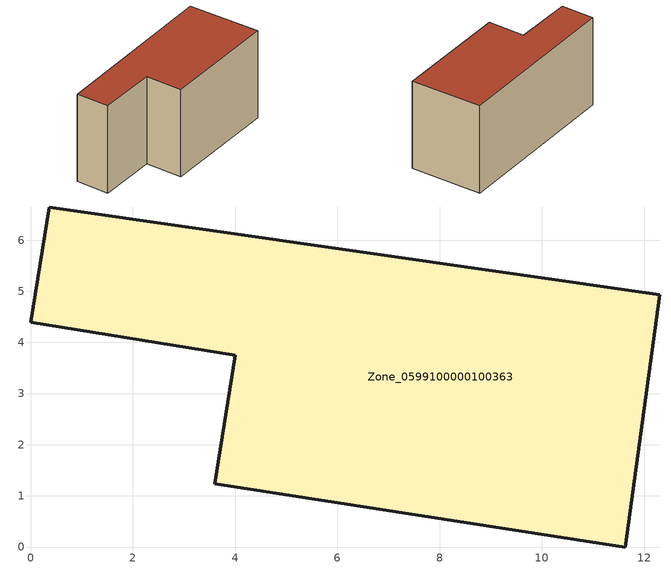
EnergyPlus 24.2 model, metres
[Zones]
Zone_0599100000100363
 floor ground (C_G): 0.36,6.65 12.31,4.93 11.63,0 3.6,1.24 4,3.75 0,4.39 z0
 wall outside (C_F): 12.31,4.93 0.36,6.65 0,4.39 4,3.75 3.6,1.24 11.63,0 12.31,4.93 z0:6.28
 roof outside (C_R): 11.63,0 12.31,4.93 0.36,6.65 0,4.39 4,3.75 3.6,1.24 z6.28
[BUILDING]
Pand.0599100000100363: North Axis=0; Terrain=City; Loads Convergence Tolerance Value=0.04; Temperature Convergence Tolerance Value=0.4; Solar Distribution=FullExterior; Maximum Number of Warmup Days=25; Minimum Number of Warmup Days=1
[Site:Location]
Rotterdam.The.Hague.AP_ZH_NLD Design_Conditions: Latitude=51.96; Longitude=4.45; Time Zone=1; Elevation=-4.5
[SITE:GROUNDTEMPERATURE:BUILDINGSURFACE]
18, 18, 18, 18, 18, 18, 18, 18, 18, 18, 18, 18
[MATERIAL] Thermal Absorptance=0.9; Solar Absorptance=0.7; Visible Absorptance=0.7
Name | Roughness | Thickness | Conductivity | Density | Specific Heat
G.TI.1946 | MediumSmooth | 0.15 | 1 | 540 | 1210
F.TI.1946 | Rough | 0.3 | 0.857143 | 1920 | 840
R.TI.1946 | MediumRough | 0.2 | 0.1 | 1500 | 1000
[CONSTRUCTION]
C_G: G.TI.1946
C_F: F.TI.1946
C_R: R.TI.1946
[ZONE]
Zone_0599100000100363: Type=1; Multiplier=1; Ceiling Height=Autocalculate; Volume=Autocalculate; Floor Area=autocalculate; Part of Total Floor Area=Yes
[ZONEINFILTRATION:DESIGNFLOWRATE]
Infil_Zone_0599100000100363: Zone or ZoneList or Space or SpaceList=Zone_0599100000100363; Schedule=AlwaysOn; Design Flow Rate Calculation Method=Flow/Area; Flow Rate per Floor Area=0.003; Constant Term Coefficient=1; Temperature Term Coefficient=0; Velocity Term Coefficient=0; Velocity Squared Term Coefficient=0
[HVACTEMPLATE:ZONE:IDEALLOADSAIRSYSTEM]
Zone_0599100000100363: Maximum Heating Supply Air Temperature=50; Minimum Cooling Supply Air Temperature=13; Maximum Heating Supply Air Humidity Ratio=0.0156; Minimum Cooling Supply Air Humidity Ratio=0.0077; Heating Limit=NoLimit; Cooling Limit=NoLimit; Dehumidification Control Type=ConstantSensibleHeatRatio; Cooling Sensible Heat Ratio=0.7; Dehumidification Setpoint=60; Humidification Control Type=None; Humidification Setpoint=30; Outdoor Air Method=None; Outdoor Air Flow Rate per Person=0.00944; Outdoor Air Flow Rate per Zone Floor Area=0; Outdoor Air Flow Rate per Zone=0; Demand Controlled Ventilation Type=None; Outdoor Air Economizer Type=NoEconomizer; Heat Recovery Type=None; Sensible Heat Recovery Effectiveness=0.7; Latent Heat Recovery Effectiveness=0.65
[ZONECONTROL:THERMOSTAT]
ThermostatControl_Zone_0599100000100363: Zone or ZoneList=Zone_0599100000100363; Control Type Schedule=DualSetpointControlType; Control 1=Thermostat_Zone_0599100000100363; Temperature Difference Between Cutout And Setpoint=0
[THERMOSTATSETPOINT:DUALSETPOINT]
Thermostat_Zone_0599100000100363: Heating Setpoint Temperature Schedule=HeatingSetpoint_Zone_0599100000100363; Cooling Setpoint Temperature Schedule=CoolingSetpoint_Zone_0599100000100363
[SCHEDULE:COMPACT]
HeatingSetpoint_Zone_0599100000100363: Through: 12/31, For: AllDays, Until: 24:00, 21
CoolingSetpoint_Zone_0599100000100363: Through: 12/31, For: AllDays, Until: 24:00, 24
DualSetpointControlType: Through: 12/31, For: AllDays, Until: 24:00, 4
AlwaysOn: Through: 12/31, For: AllDays, Until: 24:00, 1
